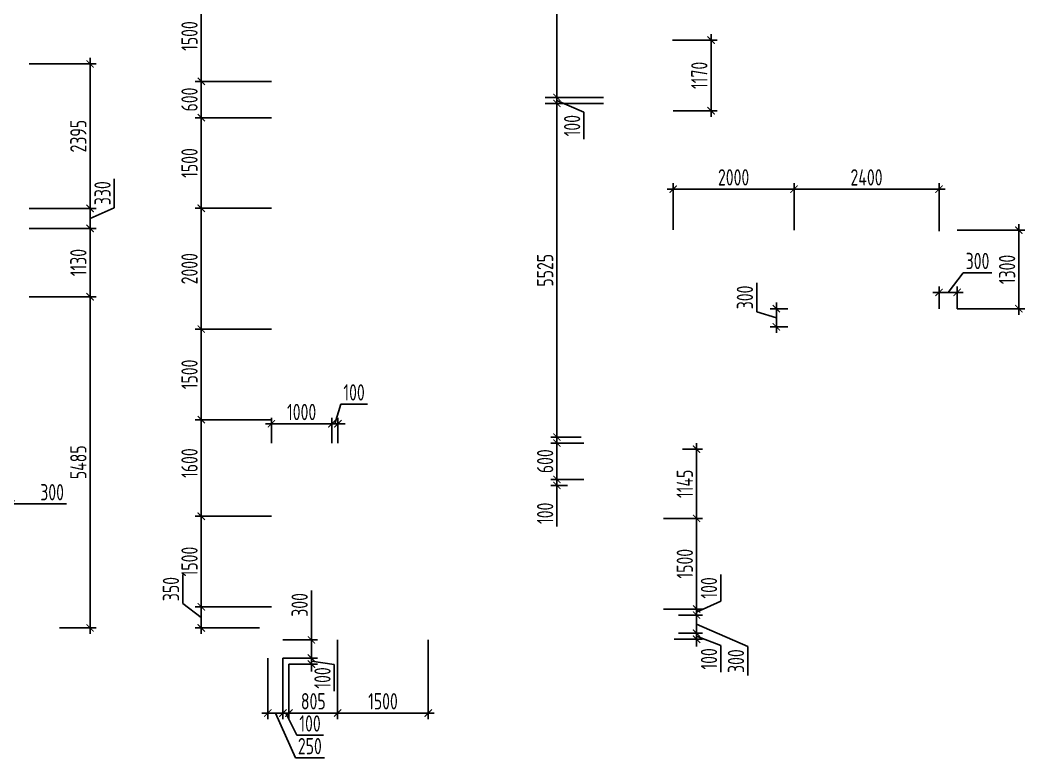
# Model space of a CAD drawing. Header units: millimetres. Extents: x -350007 to 535970, y -888 to 133718.
# Drawn here: x -160289 to -143658, y 59503 to 71722 of the extents above; entities that cross this region are included whole.
import ezdxf

# ---------------------------------------------------------------- set-up
doc = ezdxf.new("R2010")
doc.units = ezdxf.units.MM
doc.layers.add('АР_Размеры нов.', color=15, linetype='Continuous', lineweight=0)
doc.styles.add('ISOCPEUR', font='isocpeur.ttf', dxfattribs={"width": 0.7})
doc.dimstyles.new('R_100', dxfattribs={"dimtxt": 270, "dimasz": 120, "dimexe": 100, "dimexo": 0, "dimgap": 60, "dimtad": 1, "dimdec": 0, "dimrnd": 5, "dimzin": 0, "dimdsep": 46, "dimtxsty": 'ISOCPEUR', "dimblk": 'ARCHTICK', "dimcen": 0, "dimdle": 100, "dimclrd": 256, "dimclre": 256, "dimclrt": 256, "dimadec": 0, "dimazin": 0, "dimtfac": 2, "dimtdec": 0, "dimtofl": 0, "dimtmove": 1, "dimatfit": 3, "dimfxl": 1, "dimtvp": 3, "dimtolj": 1, "dimtzin": 0, "dimarcsym": 0})

# ---------------------------------------------------------------- blocks, each defined once
blk = doc.blocks.new('_ArchTick')
at = {"color": 0, "linetype": 'ByBlock', "const_width": 0.15}
blk.add_lwpolyline([(-0.5, -0.5), (0.5, 0.5)], dxfattribs=at)
blk = doc.blocks.new('*D2891')
at = {"layer": 'АР_Размеры нов.', "lineweight": -2, "ltscale": 100, "transparency": 16777216}
for p, q in [((-156129, 72207), (-157390, 72207)), ((-157290, 72307), (-157290, 70607)), ((-156129, 70707), (-157390, 70707))]:
    blk.add_line(p, q, dxfattribs=at)
at = {"layer": 'АР_Размеры нов.', "lineweight": -2, "ltscale": 100, "transparency": 16777216, "xscale": 120, "yscale": 120, "zscale": 120}
for p, rotation in [((-157290, 72207), 90), ((-157290, 70707), 270)]:
    blk.add_blockref('_ArchTick', p, dxfattribs=dict(at, rotation=rotation))
at = {"layer": 'АР_Размеры нов.', "ltscale": 100, "transparency": 16777216, "insert": (-157485, 71457), "char_height": 270, "attachment_point": 5, "rotation": 90, "style": 'ISOCPEUR'}
blk.add_mtext('\\A1;1500', dxfattribs=at)
blk = doc.blocks.new('*D2892')
at = {"layer": 'АР_Размеры нов.', "lineweight": -2, "ltscale": 100, "transparency": 16777216}
for p, q in [((-156129, 70707), (-157390, 70707)), ((-157290, 70807), (-157290, 70005)), ((-156129, 70105), (-157390, 70105))]:
    blk.add_line(p, q, dxfattribs=at)
at = {"layer": 'АР_Размеры нов.', "lineweight": -2, "ltscale": 100, "transparency": 16777216, "xscale": 120, "yscale": 120, "zscale": 120}
for p, rotation in [((-157290, 70707), 90), ((-157290, 70105), 270)]:
    blk.add_blockref('_ArchTick', p, dxfattribs=dict(at, rotation=rotation))
at = {"layer": 'АР_Размеры нов.', "ltscale": 100, "transparency": 16777216, "insert": (-157485, 70406), "char_height": 270, "attachment_point": 5, "rotation": 90, "style": 'ISOCPEUR'}
blk.add_mtext('\\A1;600', dxfattribs=at)
blk = doc.blocks.new('*D2893')
at = {"layer": 'АР_Размеры нов.', "lineweight": -2, "ltscale": 100, "transparency": 16777216}
for p, q in [((-157290, 70205), (-157290, 68505)), ((-156129, 70105), (-157390, 70105)), ((-156129, 68605), (-157390, 68605))]:
    blk.add_line(p, q, dxfattribs=at)
at = {"layer": 'АР_Размеры нов.', "lineweight": -2, "ltscale": 100, "transparency": 16777216, "xscale": 120, "yscale": 120, "zscale": 120}
for p, rotation in [((-157290, 70105), 90), ((-157290, 68605), 270)]:
    blk.add_blockref('_ArchTick', p, dxfattribs=dict(at, rotation=rotation))
at = {"layer": 'АР_Размеры нов.', "ltscale": 100, "transparency": 16777216, "insert": (-157485, 69355), "char_height": 270, "attachment_point": 5, "rotation": 90, "style": 'ISOCPEUR'}
blk.add_mtext('\\A1;1500', dxfattribs=at)
blk = doc.blocks.new('*D2894')
at = {"layer": 'АР_Размеры нов.', "lineweight": -2, "ltscale": 100, "transparency": 16777216}
for p, q in [((-157290, 68705), (-157290, 66504)), ((-156129, 68605), (-157390, 68605)), ((-156129, 66604), (-157390, 66604))]:
    blk.add_line(p, q, dxfattribs=at)
at = {"layer": 'АР_Размеры нов.', "lineweight": -2, "ltscale": 100, "transparency": 16777216, "xscale": 120, "yscale": 120, "zscale": 120}
for p, rotation in [((-157290, 68605), 90), ((-157290, 66604), 270)]:
    blk.add_blockref('_ArchTick', p, dxfattribs=dict(at, rotation=rotation))
at = {"layer": 'АР_Размеры нов.', "ltscale": 100, "transparency": 16777216, "insert": (-157485, 67604), "char_height": 270, "attachment_point": 5, "rotation": 90, "style": 'ISOCPEUR'}
blk.add_mtext('\\A1;2000', dxfattribs=at)
blk = doc.blocks.new('*D2895')
at = {"layer": 'АР_Размеры нов.', "lineweight": -2, "ltscale": 100, "transparency": 16777216}
for p, q in [((-157290, 66704), (-157290, 65004)), ((-156129, 66604), (-157390, 66604)), ((-156129, 65104), (-157390, 65104))]:
    blk.add_line(p, q, dxfattribs=at)
at = {"layer": 'АР_Размеры нов.', "lineweight": -2, "ltscale": 100, "transparency": 16777216, "xscale": 120, "yscale": 120, "zscale": 120}
for p, rotation in [((-157290, 66604), 90), ((-157290, 65104), 270)]:
    blk.add_blockref('_ArchTick', p, dxfattribs=dict(at, rotation=rotation))
at = {"layer": 'АР_Размеры нов.', "ltscale": 100, "transparency": 16777216, "insert": (-157485, 65854), "char_height": 270, "attachment_point": 5, "rotation": 90, "style": 'ISOCPEUR'}
blk.add_mtext('\\A1;1500', dxfattribs=at)
blk = doc.blocks.new('*D2896')
at = {"layer": 'АР_Размеры нов.', "lineweight": -2, "ltscale": 100, "transparency": 16777216}
for p, q in [((-157290, 65204), (-157290, 63405)), ((-156129, 65104), (-157390, 65104)), ((-156129, 63505), (-157390, 63505))]:
    blk.add_line(p, q, dxfattribs=at)
at = {"layer": 'АР_Размеры нов.', "lineweight": -2, "ltscale": 100, "transparency": 16777216, "xscale": 120, "yscale": 120, "zscale": 120}
for p, rotation in [((-157290, 65104), 90), ((-157290, 63505), 270)]:
    blk.add_blockref('_ArchTick', p, dxfattribs=dict(at, rotation=rotation))
at = {"layer": 'АР_Размеры нов.', "ltscale": 100, "transparency": 16777216, "insert": (-157485, 64385), "char_height": 270, "attachment_point": 5, "rotation": 90, "style": 'ISOCPEUR'}
blk.add_mtext('\\A1;1600', dxfattribs=at)
blk = doc.blocks.new('*D2897')
at = {"layer": 'АР_Размеры нов.', "lineweight": -2, "ltscale": 100, "transparency": 16777216}
for p, q in [((-157290, 63605), (-157290, 61905)), ((-156129, 63505), (-157390, 63505)), ((-156129, 62005), (-157390, 62005))]:
    blk.add_line(p, q, dxfattribs=at)
at = {"layer": 'АР_Размеры нов.', "lineweight": -2, "ltscale": 100, "transparency": 16777216, "xscale": 120, "yscale": 120, "zscale": 120}
for p, rotation in [((-157290, 63505), 90), ((-157290, 62005), 270)]:
    blk.add_blockref('_ArchTick', p, dxfattribs=dict(at, rotation=rotation))
at = {"layer": 'АР_Размеры нов.', "ltscale": 100, "transparency": 16777216, "insert": (-157485, 62755), "char_height": 270, "attachment_point": 5, "rotation": 90, "style": 'ISOCPEUR'}
blk.add_mtext('\\A1;1500', dxfattribs=at)
blk = doc.blocks.new('*D2898')
at = {"layer": 'АР_Размеры нов.', "lineweight": -2, "ltscale": 100, "transparency": 16777216}
for p, q in [((-157597, 62059), (-157597, 62538)), ((-157290, 61831), (-157597, 62059)), ((-157290, 62105), (-157290, 61556)), ((-156129, 62005), (-157390, 62005)), ((-156329, 61656), (-157390, 61656))]:
    blk.add_line(p, q, dxfattribs=at)
at = {"layer": 'АР_Размеры нов.', "lineweight": -2, "ltscale": 100, "transparency": 16777216, "xscale": 120, "yscale": 120, "zscale": 120}
for p, rotation in [((-157290, 62005), 90), ((-157290, 61656), 270)]:
    blk.add_blockref('_ArchTick', p, dxfattribs=dict(at, rotation=rotation))
at = {"layer": 'АР_Размеры нов.', "ltscale": 100, "transparency": 16777216, "insert": (-157792, 62299), "char_height": 270, "attachment_point": 5, "rotation": 90, "style": 'ISOCPEUR'}
blk.add_mtext('\\A1;350', dxfattribs=at)
blk = doc.blocks.new('*D2899')
at = {"layer": 'АР_Размеры нов.', "lineweight": -2, "ltscale": 100, "transparency": 16777216}
for p, q in [((-149092, 63569), (-149092, 61869)), ((-149639, 63469), (-148992, 63469)), ((-149639, 61969), (-148992, 61969))]:
    blk.add_line(p, q, dxfattribs=at)
at = {"layer": 'АР_Размеры нов.', "lineweight": -2, "ltscale": 100, "transparency": 16777216, "xscale": 120, "yscale": 120, "zscale": 120}
for p, rotation in [((-149092, 63469), 90), ((-149092, 61969), 270)]:
    blk.add_blockref('_ArchTick', p, dxfattribs=dict(at, rotation=rotation))
at = {"layer": 'АР_Размеры нов.', "ltscale": 100, "transparency": 16777216, "insert": (-149287, 62719), "char_height": 270, "attachment_point": 5, "rotation": 90, "style": 'ISOCPEUR'}
blk.add_mtext('\\A1;1500', dxfattribs=at)
blk = doc.blocks.new('*D2823')
at = {"layer": 'АР_Размеры нов.', "lineweight": -2, "ltscale": 100, "transparency": 16777216}
for p, q in [((-144779, 68242), (-143658, 68242)), ((-143758, 66842), (-143758, 68342)), ((-144779, 66942), (-143658, 66942))]:
    blk.add_line(p, q, dxfattribs=at)
at = {"layer": 'АР_Размеры нов.', "lineweight": -2, "ltscale": 100, "transparency": 16777216, "xscale": 120, "yscale": 120, "zscale": 120}
for p, rotation in [((-143758, 68242), 90), ((-143758, 66942), 270)]:
    blk.add_blockref('_ArchTick', p, dxfattribs=dict(at, rotation=rotation))
at = {"layer": 'АР_Размеры нов.', "ltscale": 100, "transparency": 16777216, "insert": (-143953, 67592), "char_height": 270, "attachment_point": 5, "rotation": 90, "style": 'ISOCPEUR'}
blk.add_mtext('\\A1;1300', dxfattribs=at)
blk = doc.blocks.new('*D3055')
at = {"layer": 'АР_Размеры нов.', "lineweight": -2, "ltscale": 100, "transparency": 16777216}
for p, q in [((-149489, 71391), (-148752, 71391)), ((-148852, 70121), (-148852, 71491)), ((-149479, 70221), (-148752, 70221))]:
    blk.add_line(p, q, dxfattribs=at)
at = {"layer": 'АР_Размеры нов.', "lineweight": -2, "ltscale": 100, "transparency": 16777216, "xscale": 120, "yscale": 120, "zscale": 120}
for p, rotation in [((-148852, 71391), 90), ((-148852, 70221), 270)]:
    blk.add_blockref('_ArchTick', p, dxfattribs=dict(at, rotation=rotation))
at = {"layer": 'АР_Размеры нов.', "ltscale": 100, "transparency": 16777216, "insert": (-149047, 70806), "char_height": 270, "attachment_point": 5, "rotation": 90, "style": 'ISOCPEUR'}
blk.add_mtext('\\A1;1170', dxfattribs=at)
blk = doc.blocks.new('*D3099')
at = {"layer": 'АР_Размеры нов.', "lineweight": -2, "ltscale": 100, "transparency": 16777216}
for p, q in [((-149479, 68247), (-149479, 69022)), ((-147479, 68242), (-147479, 69022)), ((-149579, 68922), (-147379, 68922))]:
    blk.add_line(p, q, dxfattribs=at)
at = {"layer": 'АР_Размеры нов.', "lineweight": -2, "ltscale": 100, "transparency": 16777216, "xscale": 120, "yscale": 120, "zscale": 120, "rotation": 180}
blk.add_blockref('_ArchTick', (-149479, 68922), dxfattribs=at)
at = {"layer": 'АР_Размеры нов.', "lineweight": -2, "ltscale": 100, "transparency": 16777216, "xscale": 120, "yscale": 120, "zscale": 120}
blk.add_blockref('_ArchTick', (-147479, 68922), dxfattribs=at)
at = {"layer": 'АР_Размеры нов.', "ltscale": 100, "transparency": 16777216, "insert": (-148479, 69117), "char_height": 270, "attachment_point": 5, "style": 'ISOCPEUR'}
blk.add_mtext('\\A1;2000', dxfattribs=at)
blk = doc.blocks.new('*D3100')
at = {"layer": 'АР_Размеры нов.', "lineweight": -2, "ltscale": 100, "transparency": 16777216}
for p, q in [((-147479, 68242), (-147479, 69022)), ((-145079, 68225), (-145079, 69022)), ((-147579, 68922), (-144979, 68922))]:
    blk.add_line(p, q, dxfattribs=at)
at = {"layer": 'АР_Размеры нов.', "lineweight": -2, "ltscale": 100, "transparency": 16777216, "xscale": 120, "yscale": 120, "zscale": 120, "rotation": 180}
blk.add_blockref('_ArchTick', (-147479, 68922), dxfattribs=at)
at = {"layer": 'АР_Размеры нов.', "lineweight": -2, "ltscale": 100, "transparency": 16777216, "xscale": 120, "yscale": 120, "zscale": 120}
blk.add_blockref('_ArchTick', (-145079, 68922), dxfattribs=at)
at = {"layer": 'АР_Размеры нов.', "ltscale": 100, "transparency": 16777216, "insert": (-146279, 69117), "char_height": 270, "attachment_point": 5, "style": 'ISOCPEUR'}
blk.add_mtext('\\A1;2400', dxfattribs=at)
blk = doc.blocks.new('*D3135')
at = {"layer": 'АР_Размеры нов.', "lineweight": -2, "ltscale": 100, "transparency": 16777216}
for p, q in [((-144929, 67212), (-144682, 67536)), ((-144682, 67536), (-144203, 67536)), ((-145179, 67212), (-144679, 67212)), ((-145079, 66942), (-145079, 67312)), ((-144779, 66942), (-144779, 67312))]:
    blk.add_line(p, q, dxfattribs=at)
at = {"layer": 'АР_Размеры нов.', "lineweight": -2, "ltscale": 100, "transparency": 16777216, "xscale": 120, "yscale": 120, "zscale": 120, "rotation": 180}
blk.add_blockref('_ArchTick', (-145079, 67212), dxfattribs=at)
at = {"layer": 'АР_Размеры нов.', "lineweight": -2, "ltscale": 100, "transparency": 16777216, "xscale": 120, "yscale": 120, "zscale": 120}
blk.add_blockref('_ArchTick', (-144779, 67212), dxfattribs=at)
at = {"layer": 'АР_Размеры нов.', "ltscale": 100, "transparency": 16777216, "insert": (-144442, 67732), "char_height": 270, "attachment_point": 5, "style": 'ISOCPEUR'}
blk.add_mtext('\\A1;300', dxfattribs=at)
blk = doc.blocks.new('*D3136')
at = {"layer": 'АР_Размеры нов.', "lineweight": -2, "ltscale": 100, "transparency": 16777216}
for p, q in [((-148097, 66889), (-148097, 67368)), ((-147772, 67042), (-147772, 66542)), ((-147772, 66792), (-148097, 66889)), ((-147579, 66942), (-147872, 66942)), ((-147579, 66642), (-147872, 66642))]:
    blk.add_line(p, q, dxfattribs=at)
at = {"layer": 'АР_Размеры нов.', "lineweight": -2, "ltscale": 100, "transparency": 16777216, "xscale": 120, "yscale": 120, "zscale": 120}
for p, rotation in [((-147772, 66942), 90), ((-147772, 66642), 270)]:
    blk.add_blockref('_ArchTick', p, dxfattribs=dict(at, rotation=rotation))
at = {"layer": 'АР_Размеры нов.', "ltscale": 100, "transparency": 16777216, "insert": (-148292, 67129), "char_height": 270, "attachment_point": 5, "rotation": 90, "style": 'ISOCPEUR'}
blk.add_mtext('\\A1;300', dxfattribs=at)
blk = doc.blocks.new('*D1880')
at = {"layer": 'АР_Размеры нов.', "lineweight": -2, "ltscale": 500, "transparency": 16777216}
for p, q in [((-151404, 79701), (-151404, 70341)), ((-151204, 79601), (-151504, 79601)), ((-150635, 70441), (-151504, 70441))]:
    blk.add_line(p, q, dxfattribs=at)
at = {"layer": 'АР_Размеры нов.', "lineweight": -2, "ltscale": 500, "transparency": 16777216, "xscale": 120, "yscale": 120, "zscale": 120}
for p, rotation in [((-151404, 79601), 90), ((-151404, 70441), 270)]:
    blk.add_blockref('_ArchTick', p, dxfattribs=dict(at, rotation=rotation))
at = {"layer": 'АР_Размеры нов.', "lineweight": 13, "ltscale": 500, "transparency": 16777216, "insert": (-151599, 75021), "char_height": 270, "attachment_point": 5, "rotation": 90, "style": 'ISOCPEUR'}
blk.add_mtext('\\A1;9160', dxfattribs=at)
blk = doc.blocks.new('*D1881')
at = {"layer": 'АР_Размеры нов.', "lineweight": -2, "ltscale": 500, "transparency": 16777216}
for p, q in [((-151404, 70441), (-151404, 64716)), ((-150635, 70341), (-151504, 70341)), ((-151004, 64816), (-151504, 64816))]:
    blk.add_line(p, q, dxfattribs=at)
at = {"layer": 'АР_Размеры нов.', "lineweight": -2, "ltscale": 500, "transparency": 16777216, "xscale": 120, "yscale": 120, "zscale": 120}
for p, rotation in [((-151404, 70341), 90), ((-151404, 64816), 270)]:
    blk.add_blockref('_ArchTick', p, dxfattribs=dict(at, rotation=rotation))
at = {"layer": 'АР_Размеры нов.', "lineweight": 13, "ltscale": 500, "transparency": 16777216, "insert": (-151599, 67578), "char_height": 270, "attachment_point": 5, "rotation": 90, "style": 'ISOCPEUR'}
blk.add_mtext('\\A1;5525', dxfattribs=at)
blk = doc.blocks.new('*D1882')
at = {"layer": 'АР_Размеры нов.', "lineweight": -2, "ltscale": 500, "transparency": 16777216}
for p, q in [((-150959, 64716), (-151504, 64716)), ((-151404, 64816), (-151404, 64016)), ((-150956, 64116), (-151504, 64116))]:
    blk.add_line(p, q, dxfattribs=at)
at = {"layer": 'АР_Размеры нов.', "lineweight": -2, "ltscale": 500, "transparency": 16777216, "xscale": 120, "yscale": 120, "zscale": 120}
for p, rotation in [((-151404, 64716), 90), ((-151404, 64116), 270)]:
    blk.add_blockref('_ArchTick', p, dxfattribs=dict(at, rotation=rotation))
at = {"layer": 'АР_Размеры нов.', "lineweight": 13, "ltscale": 500, "transparency": 16777216, "insert": (-151599, 64416), "char_height": 270, "attachment_point": 5, "rotation": 90, "style": 'ISOCPEUR'}
blk.add_mtext('\\A1;600', dxfattribs=at)
blk = doc.blocks.new('*D1883')
at = {"layer": 'АР_Размеры нов.', "lineweight": -2, "ltscale": 500, "transparency": 16777216}
for p, q in [((-149092, 63369), (-149092, 64716)), ((-149323, 64616), (-148992, 64616)), ((-149639, 63469), (-148992, 63469))]:
    blk.add_line(p, q, dxfattribs=at)
at = {"layer": 'АР_Размеры нов.', "lineweight": -2, "ltscale": 500, "transparency": 16777216, "xscale": 120, "yscale": 120, "zscale": 120}
for p, rotation in [((-149092, 64616), 90), ((-149092, 63469), 270)]:
    blk.add_blockref('_ArchTick', p, dxfattribs=dict(at, rotation=rotation))
at = {"layer": 'АР_Размеры нов.', "lineweight": 13, "ltscale": 500, "transparency": 16777216, "insert": (-149287, 64042), "char_height": 270, "attachment_point": 5, "rotation": 90, "style": 'ISOCPEUR'}
blk.add_mtext('\\A1;1145', dxfattribs=at)
blk = doc.blocks.new('*D1884')
at = {"layer": 'АР_Размеры нов.', "lineweight": -2, "ltscale": 500, "transparency": 16777216}
for p, q in [((-148692, 62097), (-148692, 62538)), ((-149092, 61919), (-148692, 62097)), ((-149092, 61969), (-149092, 62089)), ((-149639, 61969), (-148992, 61969)), ((-149389, 61869), (-148992, 61869)), ((-149092, 61969), (-149092, 61869)), ((-149092, 61869), (-149092, 61749))]:
    blk.add_line(p, q, dxfattribs=at)
at = {"layer": 'АР_Размеры нов.', "lineweight": -2, "ltscale": 500, "transparency": 16777216, "xscale": 120, "yscale": 120, "zscale": 120}
for p, rotation in [((-149092, 61969), 270), ((-149092, 61869), 90)]:
    blk.add_blockref('_ArchTick', p, dxfattribs=dict(at, rotation=rotation))
at = {"layer": 'АР_Размеры нов.', "lineweight": 13, "ltscale": 500, "transparency": 16777216, "insert": (-148887, 62318), "char_height": 270, "attachment_point": 5, "rotation": 90, "style": 'ISOCPEUR'}
blk.add_mtext('\\A1;100', dxfattribs=at)
blk = doc.blocks.new('*D1885')
at = {"layer": 'АР_Размеры нов.', "lineweight": -2, "ltscale": 500, "transparency": 16777216}
for p, q in [((-149389, 61869), (-148992, 61869)), ((-149092, 61969), (-149092, 61469)), ((-149092, 61719), (-148245, 61346)), ((-149389, 61569), (-148992, 61569)), ((-148245, 61346), (-148245, 60867))]:
    blk.add_line(p, q, dxfattribs=at)
at = {"layer": 'АР_Размеры нов.', "lineweight": -2, "ltscale": 500, "transparency": 16777216, "xscale": 120, "yscale": 120, "zscale": 120}
for p, rotation in [((-149092, 61869), 90), ((-149092, 61569), 270)]:
    blk.add_blockref('_ArchTick', p, dxfattribs=dict(at, rotation=rotation))
at = {"layer": 'АР_Размеры нов.', "lineweight": 13, "ltscale": 500, "transparency": 16777216, "insert": (-148440, 61106), "char_height": 270, "attachment_point": 5, "rotation": 90, "style": 'ISOCPEUR'}
blk.add_mtext('\\A1;300', dxfattribs=at)
blk = doc.blocks.new('*D1886')
at = {"layer": 'АР_Размеры нов.', "lineweight": -2, "ltscale": 500, "transparency": 16777216}
for p, q in [((-149389, 61569), (-148992, 61569)), ((-149092, 61569), (-149092, 61689)), ((-149092, 61569), (-149092, 61469)), ((-149464, 61469), (-148992, 61469)), ((-149092, 61519), (-148692, 61364)), ((-149092, 61469), (-149092, 61349)), ((-148692, 61364), (-148692, 60923))]:
    blk.add_line(p, q, dxfattribs=at)
at = {"layer": 'АР_Размеры нов.', "lineweight": -2, "ltscale": 500, "transparency": 16777216, "xscale": 120, "yscale": 120, "zscale": 120}
for p, rotation in [((-149092, 61569), 270), ((-149092, 61469), 90)]:
    blk.add_blockref('_ArchTick', p, dxfattribs=dict(at, rotation=rotation))
at = {"layer": 'АР_Размеры нов.', "lineweight": 13, "ltscale": 500, "transparency": 16777216, "insert": (-148887, 61143), "char_height": 270, "attachment_point": 5, "rotation": 90, "style": 'ISOCPEUR'}
blk.add_mtext('\\A1;100', dxfattribs=at)
blk = doc.blocks.new('*D1887')
at = {"layer": 'АР_Размеры нов.', "lineweight": -2, "ltscale": 500, "transparency": 16777216}
for p, q in [((-156189, 61156), (-156189, 60146)), ((-155939, 61156), (-155939, 60146)), ((-156289, 60246), (-155839, 60246)), ((-156064, 60246), (-155732, 59503)), ((-155732, 59503), (-155253, 59503))]:
    blk.add_line(p, q, dxfattribs=at)
at = {"layer": 'АР_Размеры нов.', "lineweight": -2, "ltscale": 500, "transparency": 16777216, "xscale": 120, "yscale": 120, "zscale": 120, "rotation": 180}
blk.add_blockref('_ArchTick', (-156189, 60246), dxfattribs=at)
at = {"layer": 'АР_Размеры нов.', "lineweight": -2, "ltscale": 500, "transparency": 16777216, "xscale": 120, "yscale": 120, "zscale": 120}
blk.add_blockref('_ArchTick', (-155939, 60246), dxfattribs=at)
at = {"layer": 'АР_Размеры нов.', "lineweight": 13, "ltscale": 500, "transparency": 16777216, "insert": (-155493, 59698), "char_height": 270, "attachment_point": 5, "style": 'ISOCPEUR'}
blk.add_mtext('\\A1;250', dxfattribs=at)
blk = doc.blocks.new('*D1888')
at = {"layer": 'АР_Размеры нов.', "lineweight": -2, "ltscale": 500, "transparency": 16777216}
for p, q in [((-155939, 61156), (-155939, 60146)), ((-155839, 61056), (-155839, 60146)), ((-155939, 60246), (-156059, 60246)), ((-155939, 60246), (-155839, 60246)), ((-155889, 60246), (-155710, 59878)), ((-155839, 60246), (-155719, 60246)), ((-155710, 59878), (-155269, 59878))]:
    blk.add_line(p, q, dxfattribs=at)
at = {"layer": 'АР_Размеры нов.', "lineweight": -2, "ltscale": 500, "transparency": 16777216, "xscale": 120, "yscale": 120, "zscale": 120}
blk.add_blockref('_ArchTick', (-155939, 60246), dxfattribs=at)
at = {"layer": 'АР_Размеры нов.', "lineweight": -2, "ltscale": 500, "transparency": 16777216, "xscale": 120, "yscale": 120, "zscale": 120, "rotation": 180}
blk.add_blockref('_ArchTick', (-155839, 60246), dxfattribs=at)
at = {"layer": 'АР_Размеры нов.', "lineweight": 13, "ltscale": 500, "transparency": 16777216, "insert": (-155490, 60073), "char_height": 270, "attachment_point": 5, "style": 'ISOCPEUR'}
blk.add_mtext('\\A1;100', dxfattribs=at)
blk = doc.blocks.new('*D1889')
at = {"layer": 'АР_Размеры нов.', "lineweight": -2, "ltscale": 500, "transparency": 16777216}
for p, q in [((-155033, 61456), (-155033, 60146)), ((-155839, 61056), (-155839, 60146)), ((-155939, 60246), (-154933, 60246))]:
    blk.add_line(p, q, dxfattribs=at)
at = {"layer": 'АР_Размеры нов.', "lineweight": -2, "ltscale": 500, "transparency": 16777216, "xscale": 120, "yscale": 120, "zscale": 120, "rotation": 180}
blk.add_blockref('_ArchTick', (-155839, 60246), dxfattribs=at)
at = {"layer": 'АР_Размеры нов.', "lineweight": -2, "ltscale": 500, "transparency": 16777216, "xscale": 120, "yscale": 120, "zscale": 120}
blk.add_blockref('_ArchTick', (-155033, 60246), dxfattribs=at)
at = {"layer": 'АР_Размеры нов.', "lineweight": 13, "ltscale": 500, "transparency": 16777216, "insert": (-155436, 60441), "char_height": 270, "attachment_point": 5, "style": 'ISOCPEUR'}
blk.add_mtext('\\A1;805', dxfattribs=at)
blk = doc.blocks.new('*D1890')
at = {"layer": 'АР_Размеры нов.', "lineweight": -2, "ltscale": 500, "transparency": 16777216}
for p, q in [((-155033, 61456), (-155033, 60146)), ((-153533, 61456), (-153533, 60146)), ((-155133, 60246), (-153433, 60246))]:
    blk.add_line(p, q, dxfattribs=at)
at = {"layer": 'АР_Размеры нов.', "lineweight": -2, "ltscale": 500, "transparency": 16777216, "xscale": 120, "yscale": 120, "zscale": 120, "rotation": 180}
blk.add_blockref('_ArchTick', (-155033, 60246), dxfattribs=at)
at = {"layer": 'АР_Размеры нов.', "lineweight": -2, "ltscale": 500, "transparency": 16777216, "xscale": 120, "yscale": 120, "zscale": 120}
blk.add_blockref('_ArchTick', (-153533, 60246), dxfattribs=at)
at = {"layer": 'АР_Размеры нов.', "lineweight": 13, "ltscale": 500, "transparency": 16777216, "insert": (-154283, 60441), "char_height": 270, "attachment_point": 5, "style": 'ISOCPEUR'}
blk.add_mtext('\\A1;1500', dxfattribs=at)
blk = doc.blocks.new('*D1891')
at = {"layer": 'АР_Размеры нов.', "lineweight": -2, "ltscale": 500, "transparency": 16777216}
for p, q in [((-155467, 62276), (-155467, 61456)), ((-155467, 61056), (-155467, 61556)), ((-155939, 61456), (-155367, 61456)), ((-155939, 61156), (-155367, 61156))]:
    blk.add_line(p, q, dxfattribs=at)
at = {"layer": 'АР_Размеры нов.', "lineweight": -2, "ltscale": 500, "transparency": 16777216, "xscale": 120, "yscale": 120, "zscale": 120}
for p, rotation in [((-155467, 61456), 90), ((-155467, 61156), 270)]:
    blk.add_blockref('_ArchTick', p, dxfattribs=dict(at, rotation=rotation))
at = {"layer": 'АР_Размеры нов.', "lineweight": 13, "ltscale": 500, "transparency": 16777216, "insert": (-155662, 62037), "char_height": 270, "attachment_point": 5, "rotation": 90, "style": 'ISOCPEUR'}
blk.add_mtext('\\A1;300', dxfattribs=at)
blk = doc.blocks.new('*D1892')
at = {"layer": 'АР_Размеры нов.', "lineweight": -2, "ltscale": 500, "transparency": 16777216}
for p, q in [((-155467, 61156), (-155467, 61276)), ((-155939, 61156), (-155367, 61156)), ((-155839, 61056), (-155367, 61056)), ((-155467, 61156), (-155467, 61056)), ((-155467, 61106), (-155089, 61048)), ((-155467, 61056), (-155467, 60936)), ((-155089, 61048), (-155089, 60607))]:
    blk.add_line(p, q, dxfattribs=at)
at = {"layer": 'АР_Размеры нов.', "lineweight": -2, "ltscale": 500, "transparency": 16777216, "xscale": 120, "yscale": 120, "zscale": 120}
for p, rotation in [((-155467, 61156), 270), ((-155467, 61056), 90)]:
    blk.add_blockref('_ArchTick', p, dxfattribs=dict(at, rotation=rotation))
at = {"layer": 'АР_Размеры нов.', "lineweight": 13, "ltscale": 500, "transparency": 16777216, "insert": (-155284, 60827), "char_height": 270, "attachment_point": 5, "rotation": 90, "style": 'ISOCPEUR'}
blk.add_mtext('\\A1;100', dxfattribs=at)
blk = doc.blocks.new('*D1895')
at = {"layer": 'АР_Размеры нов.', "lineweight": -2, "ltscale": 500, "transparency": 16777216}
for p, q in [((-151404, 70441), (-151404, 70561)), ((-151597, 70441), (-151304, 70441)), ((-151404, 70341), (-151404, 70441)), ((-151404, 70391), (-150957, 70194)), ((-151597, 70341), (-151304, 70341)), ((-151404, 70341), (-151404, 70221)), ((-150957, 70194), (-150957, 69752))]:
    blk.add_line(p, q, dxfattribs=at)
at = {"layer": 'АР_Размеры нов.', "lineweight": -2, "ltscale": 500, "transparency": 16777216, "xscale": 120, "yscale": 120, "zscale": 120}
for p, rotation in [((-151404, 70441), 270), ((-151404, 70341), 90)]:
    blk.add_blockref('_ArchTick', p, dxfattribs=dict(at, rotation=rotation))
at = {"layer": 'АР_Размеры нов.', "lineweight": 13, "ltscale": 500, "transparency": 16777216, "insert": (-151152, 69973), "char_height": 270, "attachment_point": 5, "rotation": 90, "style": 'ISOCPEUR'}
blk.add_mtext('\\A1;100', dxfattribs=at)
blk = doc.blocks.new('*D1896')
at = {"layer": 'АР_Размеры нов.', "lineweight": -2, "ltscale": 500, "transparency": 16777216}
for p, q in [((-151404, 64116), (-151404, 64236)), ((-151230, 64116), (-151504, 64116)), ((-151404, 64116), (-151404, 64016)), ((-151227, 64016), (-151504, 64016)), ((-151404, 64016), (-151404, 63896)), ((-151404, 63334), (-151404, 64016))]:
    blk.add_line(p, q, dxfattribs=at)
at = {"layer": 'АР_Размеры нов.', "lineweight": -2, "ltscale": 500, "transparency": 16777216, "xscale": 120, "yscale": 120, "zscale": 120}
for p, rotation in [((-151404, 64116), 270), ((-151404, 64016), 90)]:
    blk.add_blockref('_ArchTick', p, dxfattribs=dict(at, rotation=rotation))
at = {"layer": 'АР_Размеры нов.', "lineweight": 13, "ltscale": 500, "transparency": 16777216, "insert": (-151599, 63554), "char_height": 270, "attachment_point": 5, "rotation": 90, "style": 'ISOCPEUR'}
blk.add_mtext('\\A1;100', dxfattribs=at)
blk = doc.blocks.new('*D1902')
at = {"layer": 'АР_Размеры нов.', "lineweight": -2, "ltscale": 500, "transparency": 16777216}
for p, q in [((-160339, 63708), (-160839, 63708)), ((-160739, 63689), (-160739, 63808)), ((-160439, 63689), (-160439, 63808)), ((-159520, 63708), (-160439, 63708))]:
    blk.add_line(p, q, dxfattribs=at)
at = {"layer": 'АР_Размеры нов.', "lineweight": -2, "ltscale": 500, "transparency": 16777216, "xscale": 120, "yscale": 120, "zscale": 120, "rotation": 180}
blk.add_blockref('_ArchTick', (-160739, 63708), dxfattribs=at)
at = {"layer": 'АР_Размеры нов.', "lineweight": -2, "ltscale": 500, "transparency": 16777216, "xscale": 120, "yscale": 120, "zscale": 120}
blk.add_blockref('_ArchTick', (-160439, 63708), dxfattribs=at)
at = {"layer": 'АР_Размеры нов.', "lineweight": 13, "ltscale": 500, "transparency": 16777216, "insert": (-159759, 63903), "char_height": 270, "attachment_point": 5, "style": 'ISOCPEUR'}
blk.add_mtext('\\A1;300', dxfattribs=at)
blk = doc.blocks.new('*D1873')
at = {"layer": 'АР_Размеры нов.', "lineweight": -2, "ltscale": 500, "transparency": 16777216}
for p, q in [((-159130, 61556), (-159130, 67241)), ((-160139, 67141), (-159030, 67141)), ((-159636, 61656), (-159030, 61656))]:
    blk.add_line(p, q, dxfattribs=at)
at = {"layer": 'АР_Размеры нов.', "lineweight": -2, "ltscale": 500, "transparency": 16777216, "xscale": 120, "yscale": 120, "zscale": 120}
for p, rotation in [((-159130, 67141), 90), ((-159130, 61656), 270)]:
    blk.add_blockref('_ArchTick', p, dxfattribs=dict(at, rotation=rotation))
at = {"layer": 'АР_Размеры нов.', "lineweight": 13, "ltscale": 500, "transparency": 16777216, "insert": (-159325, 64399), "char_height": 270, "attachment_point": 5, "rotation": 90, "style": 'ISOCPEUR'}
blk.add_mtext('\\A1;5485', dxfattribs=at)
blk = doc.blocks.new('*D1993')
at = {"layer": 'АР_Размеры нов.', "lineweight": -2, "ltscale": 500, "transparency": 16777216}
for p, q in [((-159130, 67041), (-159130, 68371)), ((-160139, 68271), (-159030, 68271)), ((-160139, 67141), (-159030, 67141))]:
    blk.add_line(p, q, dxfattribs=at)
at = {"layer": 'АР_Размеры нов.', "lineweight": -2, "ltscale": 500, "transparency": 16777216, "xscale": 120, "yscale": 120, "zscale": 120}
for p, rotation in [((-159130, 68271), 90), ((-159130, 67141), 270)]:
    blk.add_blockref('_ArchTick', p, dxfattribs=dict(at, rotation=rotation))
at = {"layer": 'АР_Размеры нов.', "lineweight": 13, "ltscale": 500, "transparency": 16777216, "insert": (-159325, 67706), "char_height": 270, "attachment_point": 5, "rotation": 90, "style": 'ISOCPEUR'}
blk.add_mtext('\\A1;1130', dxfattribs=at)
blk = doc.blocks.new('*D1994')
at = {"layer": 'АР_Размеры нов.', "lineweight": -2, "ltscale": 500, "transparency": 16777216}
for p, q in [((-158730, 68615), (-158730, 69094)), ((-159130, 68171), (-159130, 68702)), ((-160139, 68602), (-159030, 68602)), ((-159130, 68437), (-158730, 68615)), ((-160139, 68271), (-159030, 68271))]:
    blk.add_line(p, q, dxfattribs=at)
at = {"layer": 'АР_Размеры нов.', "lineweight": -2, "ltscale": 500, "transparency": 16777216, "xscale": 120, "yscale": 120, "zscale": 120}
for p, rotation in [((-159130, 68602), 90), ((-159130, 68271), 270)]:
    blk.add_blockref('_ArchTick', p, dxfattribs=dict(at, rotation=rotation))
at = {"layer": 'АР_Размеры нов.', "lineweight": 13, "ltscale": 500, "transparency": 16777216, "insert": (-158925, 68855), "char_height": 270, "attachment_point": 5, "rotation": 90, "style": 'ISOCPEUR'}
blk.add_mtext('\\A1;330', dxfattribs=at)
blk = doc.blocks.new('*D1995')
at = {"layer": 'АР_Размеры нов.', "lineweight": -2, "ltscale": 500, "transparency": 16777216}
for p, q in [((-159130, 68502), (-159130, 71096)), ((-160139, 70996), (-159030, 70996)), ((-160139, 68602), (-159030, 68602))]:
    blk.add_line(p, q, dxfattribs=at)
at = {"layer": 'АР_Размеры нов.', "lineweight": -2, "ltscale": 500, "transparency": 16777216, "xscale": 120, "yscale": 120, "zscale": 120}
for p, rotation in [((-159130, 70996), 90), ((-159130, 68602), 270)]:
    blk.add_blockref('_ArchTick', p, dxfattribs=dict(at, rotation=rotation))
at = {"layer": 'АР_Размеры нов.', "lineweight": 13, "ltscale": 500, "transparency": 16777216, "insert": (-159325, 69799), "char_height": 270, "attachment_point": 5, "rotation": 90, "style": 'ISOCPEUR'}
blk.add_mtext('\\A1;2395', dxfattribs=at)
blk = doc.blocks.new('*D2118')
at = {"layer": 'АР_Размеры нов.', "lineweight": -2, "ltscale": 500, "transparency": 16777216}
for p, q in [((-156229, 65036), (-155029, 65036)), ((-156129, 64716), (-156129, 65136)), ((-155129, 64716), (-155129, 65136))]:
    blk.add_line(p, q, dxfattribs=at)
at = {"layer": 'АР_Размеры нов.', "lineweight": -2, "ltscale": 500, "transparency": 16777216, "xscale": 120, "yscale": 120, "zscale": 120, "rotation": 180}
blk.add_blockref('_ArchTick', (-156129, 65036), dxfattribs=at)
at = {"layer": 'АР_Размеры нов.', "lineweight": -2, "ltscale": 500, "transparency": 16777216, "xscale": 120, "yscale": 120, "zscale": 120}
blk.add_blockref('_ArchTick', (-155129, 65036), dxfattribs=at)
at = {"layer": 'АР_Размеры нов.', "lineweight": 13, "ltscale": 500, "transparency": 16777216, "insert": (-155629, 65231), "char_height": 270, "attachment_point": 5, "style": 'ISOCPEUR'}
blk.add_mtext('\\A1;1000', dxfattribs=at)
blk = doc.blocks.new('*D2119')
at = {"layer": 'АР_Размеры нов.', "lineweight": -2, "ltscale": 500, "transparency": 16777216}
for p, q in [((-155079, 65036), (-154981, 65361)), ((-154981, 65361), (-154540, 65361)), ((-155129, 65036), (-155249, 65036)), ((-155129, 64716), (-155129, 65136)), ((-155129, 65036), (-155029, 65036)), ((-155029, 64716), (-155029, 65136)), ((-155029, 65036), (-154909, 65036))]:
    blk.add_line(p, q, dxfattribs=at)
at = {"layer": 'АР_Размеры нов.', "lineweight": -2, "ltscale": 500, "transparency": 16777216, "xscale": 120, "yscale": 120, "zscale": 120}
blk.add_blockref('_ArchTick', (-155129, 65036), dxfattribs=at)
at = {"layer": 'АР_Размеры нов.', "lineweight": -2, "ltscale": 500, "transparency": 16777216, "xscale": 120, "yscale": 120, "zscale": 120, "rotation": 180}
blk.add_blockref('_ArchTick', (-155029, 65036), dxfattribs=at)
at = {"layer": 'АР_Размеры нов.', "lineweight": 13, "ltscale": 500, "transparency": 16777216, "insert": (-154761, 65556), "char_height": 270, "attachment_point": 5, "style": 'ISOCPEUR'}
blk.add_mtext('\\A1;100', dxfattribs=at)

msp = doc.modelspace()

# ---------------------------------------------------------------- dimensions: what is measured, and where the dimension line sits
at = {"layer": 'АР_Размеры нов.', "lineweight": 13, "ltscale": 500}
for base, p1, p2, override, picture, middle in [((-151404, 70440.7), (-151204.2, 79600.7), (-150635.1, 70440.7), {"dimpost": '\\X'}, '*D1880', (-151599, 75020.7)), ((-159129.5, 70995.7), (-160138.8, 68601.9), (-160138.9, 70995.7), {"dimpost": '\\X'}, '*D1995', (-159324.5, 69798.8)), ((-151404, 64815.7), (-150635.1, 70340.7), (-151004.3, 64815.7), {"dimpost": '\\X'}, '*D1881', (-151599, 67578.2)), ((-159129.5, 68271.4), (-160138.9, 67141.4), (-160138.9, 68271.4), {"dimpost": '\\X'}, '*D1993', (-159324.5, 67706.4)), ((-159129.5, 67141.4), (-159635.8, 61655.7), (-160138.9, 67141.4), {"dimpost": '\\X'}, '*D1873', (-159324.5, 64398.5)), ((-151404, 64115.7), (-150959, 64715.7), (-150955.8, 64115.7), {"dimpost": '\\X'}, '*D1882', (-151599, 64415.7)), ((-149092, 64615.7), (-149638.9, 63468.6), (-149323.2, 64615.7), {"dimpost": '\\X', "dimfxl": 2.5, "dimarcsym": 1}, '*D1883', (-149287, 64042.2))]:
    dim = msp.add_linear_dim(base=base, p1=p1, p2=p2, angle=90, dimstyle='R_100', override=override, dxfattribs=at)
    dim.commit()
    dim.dimension.update_dxf_attribs({"geometry": picture, "text_midpoint": middle})
at = {"layer": 'АР_Размеры нов.', "ltscale": 100}
for base, p1, p2, override, picture, middle in [((-157290.2, 70707.2), (-156128.9, 72207.2), (-156128.9, 70707.2), {"dimpost": '\\X', "dimfxl": 2.5, "dimarcsym": 1}, '*D2891', (-157485.2, 71457.2)), ((-148852.1, 71390.7), (-149478.9, 70220.7), (-149488.9, 71390.7), {"dimpost": '\\X', "dimfxl": 2.5, "dimarcsym": 1}, '*D3055', (-149047.1, 70805.7)), ((-157290.2, 70105), (-156128.9, 70707.2), (-156128.9, 70105), {"dimpost": '\\X', "dimfxl": 2.5, "dimarcsym": 1}, '*D2892', (-157485.2, 70406.1)), ((-157290.2, 68605), (-156128.9, 70105), (-156128.9, 68605), {"dimpost": '\\X', "dimfxl": 2.5, "dimarcsym": 1}, '*D2893', (-157485.2, 69355)), ((-157290.1832, 66603.511), (-156128.8535, 68604.9992), (-156128.8535, 66603.511), {"dimpost": '\\X', "dimfxl": 2.5, "dimarcsym": 1}, '*D2894', (-157485.1832, 67604.2551)), ((-143757.8209, 68241.8302), (-144778.9448, 66942.2758), (-144779.2183, 68241.8302, 0.1445), {"dimpost": '\\X', "dimfxl": 2.5, "dimarcsym": 1}, '*D2823', (-143952.8209, 67592.053)), ((-147771.5, 66641.5), (-147579, 66942.3), (-147579.1, 66641.5), {"dimpost": '\\X', "dimfxl": 300, "dimarcsym": 1}, '*D3136', (-148291.5, 66949.4)), ((-157290.2, 65103.5), (-156128.9, 66603.5), (-156128.9, 65103.5), {"dimpost": '\\X', "dimfxl": 2.5, "dimarcsym": 1}, '*D2895', (-157485.2, 65853.5)), ((-157290.2, 62005.4), (-156128.9, 63505.4), (-156128.9, 62005.4), {"dimpost": '\\X', "dimfxl": 2.5, "dimarcsym": 1}, '*D2897', (-157485.2, 62755.4)), ((-149092, 61968.6), (-149638.9, 63468.6), (-149638.5, 61968.6), {"dimpost": '\\X', "dimfxl": 2.5, "dimarcsym": 1}, '*D2899', (-149287, 62718.6))]:
    dim = msp.add_linear_dim(base=base, p1=p1, p2=p2, angle=90, dimstyle='R_100', override=override, dxfattribs=at)
    dim.commit()
    dim.dimension.update_dxf_attribs({"geometry": picture, "text_midpoint": middle})
at = {"layer": 'АР_Размеры нов.', "lineweight": 13, "ltscale": 500}
for base, p1, p2, override, picture, middle in [((-151404, 70440.7), (-151597.2, 70340.7), (-151597.2, 70440.7), {"dimpost": '\\X'}, '*D1895', (-150957.5, 70133.5)), ((-159129.51, 68601.9438), (-160138.8535, 68271.3605), (-160138.8192, 68601.9438), {"dimpost": '\\X'}, '*D1994', (-158729.51, 68675.1521)), ((-151404, 64015.7), (-151229.9, 64115.7), (-151226.7, 64015.7), {"dimpost": '\\X'}, '*D1896', (-151559.1, 63554.5)), ((-149092, 61868.6), (-149638.5, 61968.6), (-149388.5, 61868.6), {"dimpost": '\\X', "dimfxl": 2.5, "dimarcsym": 1}, '*D1884', (-148692, 62157.1)), ((-155466.8, 61455.7), (-155938.9, 61155.7), (-155938.9, 61455.7), {"dimpost": '\\X'}, '*D1891', (-155299.6, 62036.7)), ((-149092, 61568.6), (-149388.5, 61868.6), (-149388.5, 61568.6), {"dimpost": '\\X', "dimfxl": 2.5, "dimarcsym": 1}, '*D1885', (-148244.6, 61285.7)), ((-149092, 61468.6), (-149388.5, 61568.6), (-149463.5, 61468.6), {"dimpost": '\\X', "dimfxl": 2.5, "dimarcsym": 1}, '*D1886', (-148692, 61303.9)), ((-155466.8, 61055.7), (-155938.9, 61155.7), (-155838.9, 61055.7), {"dimpost": '\\X'}, '*D1892', (-155088.8, 60988.1))]:
    dim = msp.add_linear_dim(base=base, p1=p1, p2=p2, angle=90, dimstyle='R_100', override=override, dxfattribs=at)
    dim.commit()
    dim.dimension.update_dxf_attribs({"geometry": picture, "text_midpoint": middle, "dimtype": 160})
at = {"layer": 'АР_Размеры нов.', "ltscale": 100}
for base, p1, p2, picture, middle in [((-147478.9, 68922.4), (-149478.9, 68246.9), (-147478.9, 68241.9), '*D3099', (-148478.9, 69117.4)), ((-145078.9, 68922.4), (-147478.9, 68241.9), (-145078.9, 68224.9), '*D3100', (-146278.9, 69117.4))]:
    dim = msp.add_linear_dim(base=base, p1=p1, p2=p2, dimstyle='R_100', override={"dimpost": '\\X', "dimfxl": 2.5, "dimarcsym": 1}, dxfattribs=at)
    dim.commit()
    dim.dimension.update_dxf_attribs({"geometry": picture, "text_midpoint": middle})
dim = msp.add_linear_dim(base=(-144778.9, 67211.5), p1=(-145078.9, 66942.3), p2=(-144778.9, 66942.3), dimstyle='R_100', override={"dimpost": '\\X', "dimfxl": 300, "dimarcsym": 1}, dxfattribs=at)
dim.commit()
dim.dimension.update_dxf_attribs({"geometry": '*D3135', "text_midpoint": (-144621.7, 67536.5), "dimtype": 160})
at = {"layer": 'АР_Размеры нов.', "lineweight": 13, "ltscale": 500}
for base, p1, p2, picture, middle in [((-155028.9, 65036.1), (-155128.9, 64715.7), (-155028.9, 64715.7), '*D2119', (-154921.4, 65556.1)), ((-155128.9, 65036.1), (-156128.9, 64715.7), (-155128.9, 64715.7), '*D2118', (-155628.9, 65231.1)), ((-155032.8, 60246), (-155838.9, 61055.7), (-155032.8, 61455.7), '*D1889', (-155435.8, 60441)), ((-153532.8, 60246), (-155032.8, 61455.7), (-153532.8, 61455.7), '*D1890', (-154282.8, 60441))]:
    dim = msp.add_linear_dim(base=base, p1=p1, p2=p2, dimstyle='R_100', override={"dimpost": '\\X'}, dxfattribs=at)
    dim.commit()
    dim.dimension.update_dxf_attribs({"geometry": picture, "text_midpoint": middle})
at = {"layer": 'АР_Размеры нов.', "ltscale": 100}
for base, p1, p2, picture, middle in [((-157290.2, 63505.4), (-156128.9, 65103.5), (-156128.9, 63505.4), '*D2896', (-157290.2, 64385.4)), ((-157290.2, 61655.7), (-156128.9, 62005.4), (-156328.9, 61655.7), '*D2898', (-157596.5, 62119))]:
    dim = msp.add_linear_dim(base=base, p1=p1, p2=p2, angle=90, dimstyle='R_100', override={"dimpost": '\\X', "dimfxl": 2.5, "dimarcsym": 1}, dxfattribs=at)
    dim.commit()
    dim.dimension.update_dxf_attribs({"geometry": picture, "text_midpoint": middle, "dimtype": 160})
at = {"layer": 'АР_Размеры нов.', "lineweight": 13, "ltscale": 500}
for base, p1, p2, picture, middle in [((-160738.6, 63707.7), (-160438.9, 63688.9), (-160738.6, 63688.9), '*D1902', (-159759.3, 63523.3)), ((-155938.9, 60246), (-156188.9, 61155.7), (-155938.9, 61155.7), '*D1887', (-155672.1, 59503)), ((-155838.9, 60246), (-155938.9, 61155.7), (-155838.9, 61055.7), '*D1888', (-155650.4, 59877.9))]:
    dim = msp.add_linear_dim(base=base, p1=p1, p2=p2, dimstyle='R_100', override={"dimpost": '\\X'}, dxfattribs=at)
    dim.commit()
    dim.dimension.update_dxf_attribs({"geometry": picture, "text_midpoint": middle, "dimtype": 160})

doc.saveas('drawing.dxf')
